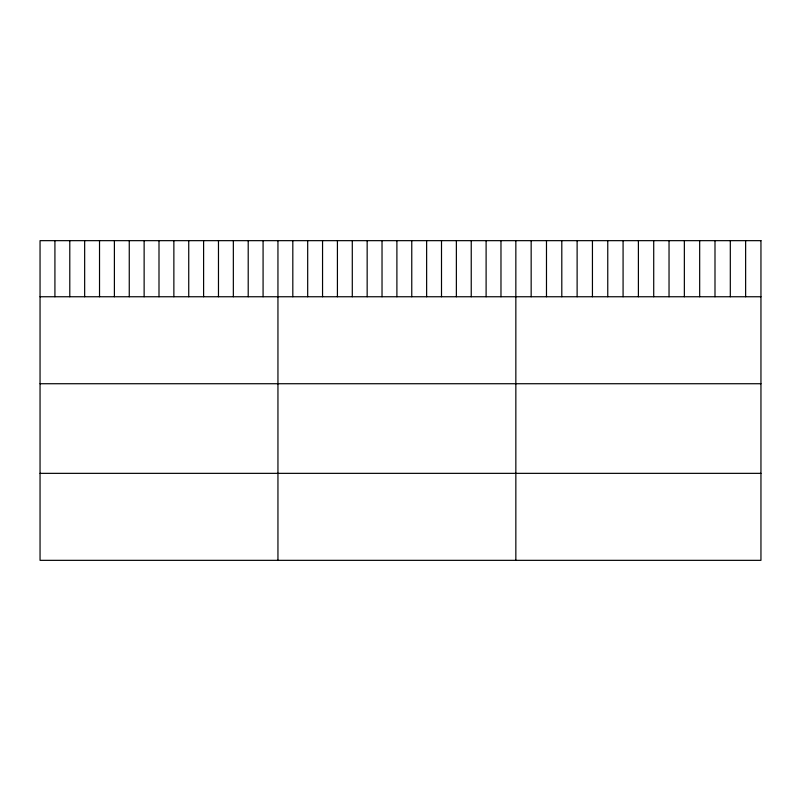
<?xml version="1.0" encoding="UTF-8"?>
<svg xmlns="http://www.w3.org/2000/svg" width="801" height="801" viewBox="0 0 801 801"><rect width="100%" height="100%" fill="white"/><g stroke="black" fill="none" stroke-linecap="round" stroke-linejoin="round"><path stroke-width="1.2" d="M40.05 296.75L760.95 296.75M40.05 383.729L760.95 383.729M40.05 473.351L760.95 473.351M745.631 240.66L745.631 296.75M730.312 240.66L730.312 296.75M714.993 240.66L714.993 296.75M699.673 240.66L699.673 296.75M684.354 240.66L684.354 296.75M669.035 240.66L669.035 296.75M653.716 240.66L653.716 296.75M638.397 240.66L638.397 296.75M623.078 240.66L623.078 296.75M607.759 240.66L607.759 296.75M592.44 240.66L592.44 296.75M577.12 240.66L577.12 296.75M561.801 240.66L561.801 296.75M546.482 240.66L546.482 296.75M531.163 240.66L531.163 296.75M515.844 240.66L515.844 560.34M500.975 240.66L500.975 296.75M486.107 240.66L486.107 296.75M471.238 240.66L471.238 296.75M456.37 240.66L456.37 296.75M441.501 240.66L441.501 296.75M426.633 240.66L426.633 296.75M411.764 240.66L411.764 296.75M396.895 240.66L396.895 296.75M382.027 240.66L382.027 296.75M367.158 240.66L367.158 296.75M352.29 240.66L352.29 296.75M337.421 240.66L337.421 296.75M322.553 240.66L322.553 296.75M307.684 240.66L307.684 296.75M292.816 240.66L292.816 296.75M277.947 240.66L277.947 560.34M263.078 240.66L263.078 296.75M248.21 240.66L248.21 296.75M233.341 240.66L233.341 296.75M218.473 240.66L218.473 296.75M203.604 240.66L203.604 296.75M188.736 240.66L188.736 296.75M173.867 240.66L173.867 296.75M158.999 240.66L158.999 296.75M144.13 240.66L144.13 296.75M129.261 240.66L129.261 296.75M114.393 240.66L114.393 296.75M99.524 240.66L99.524 296.75M84.656 240.66L84.656 296.75M69.787 240.66L69.787 296.75M54.919 240.66L54.919 296.75M760.95 240.66L40.05 240.66L40.05 560.34L760.95 560.34L760.95 240.66"/></g></svg>
